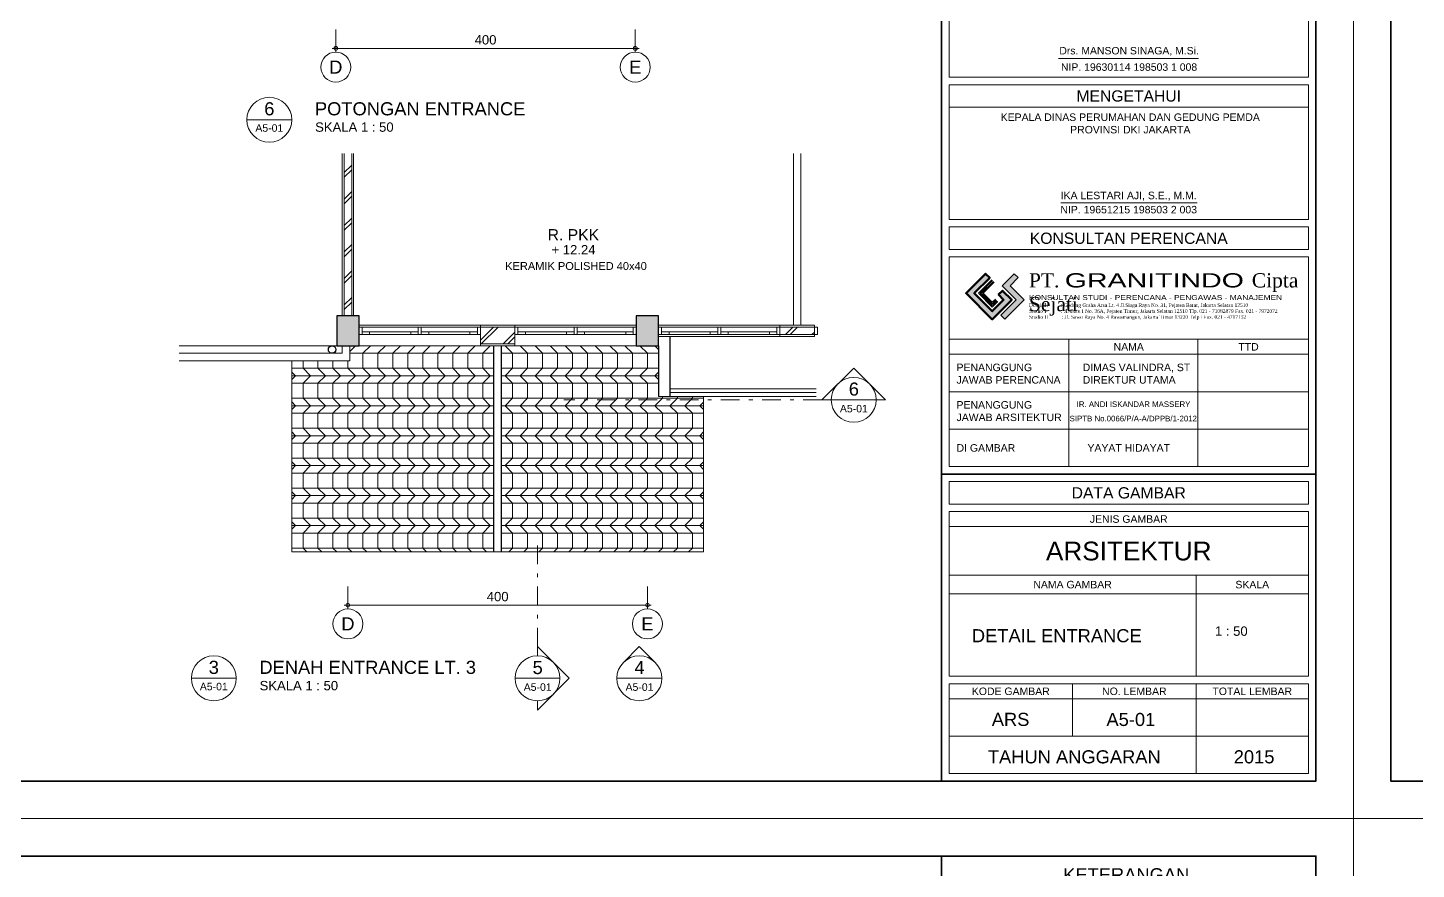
# Model space of a CAD drawing. Header units: millimetres. Extents: x -11 to 1625, y -267 to 180.
# Drawn here: x 1127.8 to 1164.89, y 116.65 to 139.12 of the extents above; entities that cross this region are included whole.
import ezdxf
from ezdxf.enums import TextEntityAlignment as Align

# ---------------------------------------------------------------- set-up
doc = ezdxf.new("R2010")
doc.units = ezdxf.units.MM
doc.linetypes.add('DASHDOT', pattern=[1, 0.5, -0.25, 0, -0.25])
for name, color, linetype, lineweight in [('ars', 11, 'Continuous', 5), ('dinding', 5, 'Continuous', 15), ('GRS KOP', 1, 'Continuous', 35), ('KOLOM', 1, 'Continuous', 30), ('kop', 7, 'Continuous', 20), ('kus', 63, 'Continuous', 15), ('lan', 7, 'Continuous', 15), ('logo', 7, 'Continuous', 50), ('not', 7, 'Continuous', 20), ('PARTISI', 190, 'Continuous', 9), ('SANITAIR', 4, 'Continuous', 5), ('sol kol', 8, 'Continuous', 0), ('u', 6, 'Continuous', 20)]:
    doc.layers.add(name, color=color, linetype=linetype, lineweight=lineweight)
doc.styles.add('BARU', font='complex.shx')
doc.styles.add('S', font='SIMPLEX', dxfattribs={"width": 1.1})
doc.styles.get("Standard").update_dxf_attribs({"font": 'ARIALUNI.TTF'})
doc.dimstyles.new('SK 50', dxfattribs={"dimtxt": 0.25, "dimasz": 0.1, "dimexe": 0, "dimexo": 0, "dimgap": 0.1, "dimtad": 1, "dimdec": 0, "dimlfac": 50, "dimzin": 12, "dimdsep": 46, "dimtxsty": 'Standard', "dimblk": 'BULAT', "dimcen": 0.1, "dimclrd": 256, "dimclre": 256, "dimclrt": 256, "dimadec": 0, "dimazin": 3, "dimtfac": 1, "dimtdec": 0, "dimtofl": 0, "dimtmove": 0, "dimatfit": 3, "dimldrblk": 'BULAT', "dimfxl": 0, "dimtolj": 1, "dimtzin": 0, "dimlwd": -1, "dimlwe": -1, "dimarcsym": 0})

# ---------------------------------------------------------------- blocks, each defined once
blk = doc.blocks.new('logo granitindo baru')
at = {"layer": 'logo'}
for points in [[(1.03, 1.463), (0.916, 1.574), (0.366, 1.024), (1.1, 0.289), (1.652, 0.843), (1.392, 1.098), (1.281, 0.987), (1.423, 0.84), (1.102, 0.519), (0.594, 1.025)], [(1.721, 1.576), (1.381, 1.236), (1.771, 0.842), (1.341, 0.407), (1.454, 0.294), (2.001, 0.844), (1.609, 1.237), (1.835, 1.464)]]:
    blk.add_hatch(color=8, dxfattribs=at).paths.add_polyline_path(points)
blk.add_lwpolyline([(1.03, 1.463), (0.916, 1.574), (0.366, 1.024), (1.1, 0.289), (1.652, 0.843), (1.392, 1.098), (1.281, 0.987), (1.423, 0.84), (1.102, 0.519), (0.594, 1.025), (1.03, 1.463), (0.916, 1.574)], dxfattribs=at)
at = {"layer": 'logo', "lineweight": 0}
blk.add_lwpolyline([(1.721, 1.576), (1.381, 1.236), (1.771, 0.842), (1.341, 0.407), (1.454, 0.294), (2.001, 0.844), (1.609, 1.237), (1.835, 1.464), (1.721, 1.576)], dxfattribs=at)
at = {"layer": 'logo', "lineweight": 13}
for points in [[(1.089, 1.403), (0.713, 1.026), (1.101, 0.638), (1.258, 0.794)], [(1.112, 1.38), (0.759, 1.026), (1.101, 0.683), (1.235, 0.817)], [(1.134, 1.357), (0.803, 1.026), (1.101, 0.728), (1.213, 0.839)], [(1.157, 1.334), (0.85, 1.026), (1.101, 0.775), (1.189, 0.863)]]:
    blk.add_lwpolyline(points, dxfattribs=at)
at = {"layer": 'logo', "insert": (2.134, 1.589), "char_height": 0.4, "width": 7.66452, "attachment_point": 1}
blk.add_mtext('{\\fTimes New Roman|b0|i0|c0|p18;PT. \\fCityBlueprint|b0|i0|c2|p2;\\W1.5;GRANITINDO \\fTimes New Roman|b0|i0|c0|p18;\\W1;Cipta Sejati}', dxfattribs=at)
at = {"layer": 'logo', "insert": (2.134, 0.975), "char_height": 0.1, "attachment_point": 1}
blk.add_mtext_dynamic_manual_height_columns('{\\f@Arial Unicode MS|b0|i0|c0|p34;\\H1.4x;\\W1.2;KONSULTAN STUDI - PERENCANA - PENGAWAS - MANAJEMEN\\fTimes New Roman|b0|i0|c0|p18;\\P\\pt0.9;\\H0.71429x;\\W1;Domisili ^I: Gedung Graha Arsa Lt. 4 Jl.Siaga Raya No. 31, Pejaten Barat, Jakarta Selatan 12510\\PStudio I ^I: Jl. Batu I No. 36A, Pejaten Timur, Jakarta Selatan 12510 Tlp. 021 - 71082879 Fax. 021 - 7972072\\PStudio II          : Jl. Sawo Raya No. 4 Rawamangun, Jakarta Timur 13220 Telp / Fax. 021 - 4717152}', width=9.56937, gutter_width=0, heights=[1.67], dxfattribs=at)
blk = doc.blocks.new('kop')
at = {"layer": 'GRS KOP'}
for p, q in [((73, 1), (73, 54)), ((83, 1), (83, 54)), ((73, 9.2), (83, 9.2))]:
    blk.add_line(p, q, dxfattribs=at)
blk.add_lwpolyline([(1, 54), (83, 54), (83, 1), (1, 1)], close=True, dxfattribs=at)
at = {"layer": 'kop', "color": 7}
for p, q in [((84, 55), (0, 55)), ((0, 55), (0, 0)), ((84, 55), (84, 0)), ((84, 55), (84, 0)), ((0, 0), (84, 0))]:
    blk.add_line(p, q, dxfattribs=at)
at = {"layer": 'kop'}
for p, q in [((73.2, 19.8), (73.2, 23.4)), ((82.8, 19.8), (82.8, 23.4)), ((76.127, 20.296), (79.863, 20.296)), ((82.8, 19.8), (73.2, 19.8)), ((73.2, 16), (73.2, 19.6)), ((82.8, 19.6), (73.2, 19.6)), ((82.8, 16), (82.8, 19.6)), ((82.8, 19), (73.2, 19)), ((82.8, 16), (73.2, 16)), ((73.2, 9.4), (73.2, 15)), ((82.8, 15), (73.2, 15)), ((82.8, 9.4), (82.8, 15)), ((82.8, 12.8), (73.2, 12.8)), ((76.4, 9.4), (76.4, 12.8)), ((79.842, 9.4), (79.842, 12.8)), ((82.8, 12.4), (73.2, 12.4)), ((73.2, 12.4), (73.2, 11.4)), ((82.8, 11.4), (73.2, 11.4)), ((82.8, 10.4), (73.2, 10.4)), ((82.8, 9.4), (73.2, 9.4)), ((73.2, 7.8), (82.8, 7.8)), ((73.2, 6.5), (82.8, 6.5)), ((79.8, 3.8), (79.8, 6.5)), ((73.2, 6), (82.8, 6)), ((76.5, 2.2), (76.5, 3.6)), ((79.8, 1.2), (79.8, 3.6)), ((73.2, 3.2), (82.8, 3.2)), ((73.2, 2.2), (82.8, 2.2))]:
    blk.add_line(p, q, dxfattribs=at)
blk.add_lwpolyline([(76.189, 16.449), (79.826, 16.449)], dxfattribs=at)
for points in [[(73.2, 15.2), (82.8, 15.2), (82.8, 15.8), (73.2, 15.8)], [(73.2, 8.4), (82.8, 8.4), (82.8, 9), (73.2, 9)], [(73.2, 3.8), (82.8, 3.8), (82.8, 8.2), (73.2, 8.2)], [(73.2, 1.2), (82.8, 1.2), (82.8, 3.6), (73.2, 3.6)]]:
    blk.add_lwpolyline(points, close=True, dxfattribs=at)
at = {"xscale": 0.9500000000000455, "yscale": 0.9500000000000455, "zscale": 0.9500000000000455}
blk.add_blockref('logo granitindo baru', (73.307, 13.056), dxfattribs=at)
at = {"layer": 'kop'}
for s, height, p in [('KETERANGAN ', 0.35, (78, 53.5)), ('Drs. MANSON SINAGA, M.Si.', 0.19926, (78.009, 20.496)), ('NIP. 19630114 198503 1 008', 0.19926, (78.009, 20.071)), ('MENGETAHUI', 0.3, (78, 19.3)), ('IKA LESTARI AJI, S.E., M.M.', 0.2, (77.999, 16.625)), ('NIP. 19651215 198503 2 003', 0.2, (77.999, 16.264)), ('KONSULTAN PERENCANA', 0.3, (78, 15.5)), ('NAMA', 0.2, (78, 12.6)), ('TTD', 0.2, (81.2, 12.6)), ('DATA GAMBAR', 0.3, (78, 8.7)), ('JENIS GAMBAR', 0.2, (78, 8)), ('ARSITEKTUR', 0.5, (78, 7.146)), ('NAMA GAMBAR', 0.2, (76.5, 6.25)), ('SKALA', 0.2, (81.3, 6.25)), ('KODE GAMBAR', 0.2, (74.85, 3.4)), ('NO. LEMBAR', 0.2, (78.15, 3.4)), ('TOTAL LEMBAR', 0.2, (81.3, 3.4)), ('ARS', 0.35, (74.844, 2.65)), ('TAHUN ANGGARAN', 0.35, (76.545, 1.65)), ('2015', 0.35, (81.349, 1.65))]:
    blk.add_text(s, height=height, dxfattribs=at).set_placement(p, align=Align.MIDDLE)
blk.add_text('SIPTB No.0066/P/A-A/DPPB/1-2012', height=0.15, dxfattribs=at).set_placement((78.122, 10.609), align=Align.CENTER)
at = {"layer": 'kop', "insert": (73.427, 18.833), "char_height": 0.2, "attachment_point": 1, "style": 'BARU'}
blk.add_mtext_dynamic_manual_height_columns('\\pi1.1521;{\\fArial|b0|i0|c0|p34;KEPALA DINAS PERUMAHAN DAN GEDUNG PEMDA\\P\\pi3.0079;PROVINSI DKI JAKARTA}', width=9.20836, gutter_width=1.5, heights=[0], dxfattribs=at)
at = {"layer": 'kop', "attachment_point": 1}
for s, insert, char_height, width in [('PENANGGUNG\\PJAWAB PERENCANA', (73.4, 12.15), 0.2, 8.33062), ('DIMAS VALINDRA, ST\\PDIREKTUR UTAMA', (76.77, 12.15), 0.2, 8.16499), ('PENANGGUNG\\PJAWAB ARSITEKTUR', (73.4, 11.15), 0.2, 8.79211), ('IR. ANDI ISKANDAR MASSERY', (76.609, 11.143), 0.15, 4.04264), ('DI GAMBAR', (73.4, 10), 0.2, 7.59768)]:
    blk.add_mtext(s, dxfattribs=dict(at, insert=insert, char_height=char_height, width=width))
at = {"layer": 'kop', "style": 'BARU', "flags": 4}
for p, height in [((73.8, 5.4), 0.35), ((80.303, 5.382), 0.25), ((73.8, 4.9), 0.35), ((80.303, 4.882), 0.25), ((73.8, 4.4), 0.35), ((80.303, 4.382), 0.25)]:
    blk.add_attdef('-', p, '', height=height, dxfattribs=at)
at = {"layer": 'kop', "flags": 4}
for tag, p in [('AR-00', (78.057, 2.648)), ('00', (81.238, 2.647))]:
    blk.add_attdef(tag, text='', height=0.35, dxfattribs=at).set_placement(p, align=Align.MIDDLE)
blk = doc.blocks.new('NOTASI RUANG')
at = {"layer": 'not'}
for height, p in [(0.26, (-0.011, 0.3)), (0.175, (-0.009, -0.017))]:
    blk.add_attdef('RUANG', text='', height=height, dxfattribs=at).set_placement(p, align=Align.MIDDLE_CENTER)
blk = doc.blocks.new('K1')
at = {"layer": 'KOLOM'}
blk.add_lwpolyline([(0.2, 0.15), (-0.2, 0.15), (-0.2, -0.15), (0.2, -0.15), (0.2, 0.15)], dxfattribs=at)
blk = doc.blocks.new('NAV')
blk.add_circle((0, -0.4), 0.4)
at = {"style": 'S', "width": 0.75, "flags": 4}
blk.add_attdef('AV', text='', height=0.3, dxfattribs=at).set_placement((0, -0.4), align=Align.MIDDLE)
blk = doc.blocks.new('BULAT')
for p, q in [((-1, 0), (1, 0)), ((0, -1), (0, 1))]:
    blk.add_line(p, q)
blk.add_circle((0, 0), 0.5)
blk = doc.blocks.new('*D71')
at = {"layer": 'Defpoints', "color": 0, "ltscale": 0.15}
for p in [(1136.032, 139.071), (1144.032, 139.071), (1144.032, 138.571)]:
    blk.add_point(p, dxfattribs=at)
at = {"layer": 'u', "ltscale": 0.15}
for p, q in [((1136.032, 139.071), (1136.032, 138.571)), ((1144.032, 139.071), (1144.032, 138.571)), ((1136.132, 138.571), (1143.932, 138.571))]:
    blk.add_line(p, q, dxfattribs=at)
at = {"layer": 'u', "ltscale": 0.15, "xscale": 0.1, "yscale": 0.1, "zscale": 0.1, "rotation": 180}
blk.add_blockref('BULAT', (1136.032, 138.571), dxfattribs=at)
at = {"layer": 'u', "ltscale": 0.15, "xscale": 0.1, "yscale": 0.1, "zscale": 0.1}
blk.add_blockref('BULAT', (1144.032, 138.571), dxfattribs=at)
at = {"layer": 'u', "ltscale": 0.15, "insert": (1140.032, 138.798), "char_height": 0.25, "attachment_point": 5}
blk.add_mtext('\\A1;400', dxfattribs=at)
blk = doc.blocks.new('Ndtpd')
blk.add_line((0.747, 0), (-0.747, 0))
blk.add_circle((0, 0), 0.747)
at = {"flags": 4}
for tag, height, p in [('NO', 0.5, (0, 0.148)), ('NOLBR', 0.3, (0, -0.398))]:
    blk.add_attdef(tag, text='', height=height, dxfattribs=at).set_placement(p, align=Align.CENTER)
for tag, p, height in [('NDTPD', (1.516, 0.148), 0.5), ('SKALA', (1.523, -0.398), 0.3)]:
    blk.add_attdef(tag, p, '', height=height, dxfattribs=at)
blk = doc.blocks.new('Npkn')
for p, q in [((0, 0.849), (0.849, 0)), ((0, 0.849), (0, 0.6)), ((0.6, 0), (-0.6, 0)), ((0, -0.849), (0.849, 0)), ((0, -0.6), (0, -0.849))]:
    blk.add_line(p, q)
blk.add_circle((0, 0), 0.6)
at = {"color": 5, "style": 'S', "width": 0.75, "flags": 4}
blk.add_attdef('NO', text='', height=0.3, dxfattribs=at).set_placement((0.005, 0.113), align=Align.CENTER)
at = {"style": 'S', "width": 0.75, "flags": 4}
blk.add_attdef('NOLBR', text='', height=0.2, dxfattribs=at).set_placement((0.005, -0.334), align=Align.CENTER)
blk = doc.blocks.new('Ntm')
for p, q in [((-0.424, 0.424), (0, 0.849)), ((0.424, 0.424), (0, 0.849)), ((0.6, 0), (-0.6, 0))]:
    blk.add_line(p, q)
blk.add_circle((0, 0), 0.6)
at = {"color": 5, "style": 'S', "width": 0.75, "flags": 4}
blk.add_attdef('NO', text='', height=0.3, dxfattribs=at).set_placement((0.005, 0.113), align=Align.CENTER)
at = {"style": 'S', "width": 0.75, "flags": 4}
blk.add_attdef('NOLBR', text='', height=0.2, dxfattribs=at).set_placement((0.005, -0.334), align=Align.CENTER)
blk = doc.blocks.new('*D78')
at = {"layer": 'Defpoints', "color": 0, "ltscale": 0.15}
for p in [(1136.356, 124.201), (1144.356, 124.201), (1144.356, 123.701)]:
    blk.add_point(p, dxfattribs=at)
at = {"layer": 'u', "ltscale": 0.15}
for p, q in [((1136.356, 124.201), (1136.356, 123.701)), ((1144.356, 124.201), (1144.356, 123.701)), ((1136.456, 123.701), (1144.256, 123.701))]:
    blk.add_line(p, q, dxfattribs=at)
at = {"layer": 'u', "ltscale": 0.15, "xscale": 0.1, "yscale": 0.1, "zscale": 0.1, "rotation": 180}
blk.add_blockref('BULAT', (1136.356, 123.701), dxfattribs=at)
at = {"layer": 'u', "ltscale": 0.15, "xscale": 0.1, "yscale": 0.1, "zscale": 0.1}
blk.add_blockref('BULAT', (1144.356, 123.701), dxfattribs=at)
at = {"layer": 'u', "ltscale": 0.15, "insert": (1140.356, 123.928), "char_height": 0.25, "attachment_point": 5}
blk.add_mtext('\\A1;400', dxfattribs=at)
blk = doc.blocks.new('Npa')
for p, q in [((-0.849, 0), (0, 0.849)), ((0.849, 0), (0, 0.849)), ((0.849, 0), (-0.849, 0))]:
    blk.add_line(p, q)
blk.add_circle((0, 0), 0.6)
at = {"color": 5, "style": 'S', "width": 0.75, "flags": 4}
blk.add_attdef('NO', text='', height=0.3, dxfattribs=at).set_placement((0.005, 0.113), align=Align.CENTER)
at = {"style": 'S', "width": 0.75, "flags": 4}
blk.add_attdef('NOLBR', text='', height=0.2, dxfattribs=at).set_placement((0.005, -0.334), align=Align.CENTER)

msp = doc.modelspace()

# ---------------------------------------------------------------- hatches: boundary and pattern name
at = {"layer": 'ars'}
h = msp.add_hatch(dxfattribs=at)
h.set_pattern_fill('TEMBOK', color=256, scale=0.5)
h.set_pattern_definition([(45, (1144.3558, 130.62603), (-0.353553, 0.353553), []), (45, (1144.4808, 130.62603), (-0.353553, 0.353553), [])])
h.paths.add_polyline_path([(1136.4558218, 135.7590368), (1136.2558218, 135.7590368), (1136.2558218, 131.4260349), (1136.4558218, 131.4260349)])
h = msp.add_hatch(dxfattribs=at)
h.set_pattern_fill('TEMBOK', color=256, scale=0.5)
h.set_pattern_definition([(45, (1131.3358, 127.87603), (-0.353553, 0.353553), []), (45, (1131.4608, 127.87603), (-0.353553, 0.353553), [])])
h.paths.add_polyline_path([(1140.8158218, 131.1260349), (1139.8958218, 131.1260349), (1139.8958218, 130.6760349), (1140.8158218, 130.6760349)])
h = msp.add_hatch(dxfattribs=at)
h.set_pattern_fill('TEMBOK', color=256, scale=0.5)
h.set_pattern_definition([(45, (1139.3358, 127.87603), (-0.353553, 0.353553), []), (45, (1139.4608, 127.87603), (-0.353553, 0.353553), [])])
h.paths.add_polyline_path([(1148.8158218, 131.1260349), (1147.8958218, 131.1260349), (1147.8958218, 130.9260349), (1148.8158218, 130.9260349)])
h = msp.add_hatch(dxfattribs=at)
h.set_pattern_fill('PLENTONG', color=256, scale=0.2, angle=270)
h.set_pattern_definition([(0, (1144.3558, 130.826), (2e-16, 0.8), []), (0, (1144.3558, 130.626), (2e-16, 0.8), []), (0, (1144.3558, 130.426), (2e-16, 0.8), []), (315, (1144.35582, 130.82603), (0.4, -1e-16), [0.282843, -0.848528]), (45, (1144.35582, 130.42603), (-0.4, 1e-16), [0.282843, -0.848528]), (270, (1144.35582, 130.42603), (0.4, -7e-17), [0.4, -0.4])])
h.paths.add_polyline_path([(1136.6558218, 130.6260349), (1136.4058218, 130.6260349), (1136.4058218, 130.2260349), (1134.8558218, 130.2260349), (1134.8558218, 125.1260349), (1140.2558218, 125.1260349), (1140.2558218, 130.6260349), (1139.8958218, 130.6260349)])
h = msp.add_hatch(dxfattribs=at)
h.set_pattern_fill('PLENTONG', color=256, scale=0.2, angle=90)
h.set_pattern_definition([(180, (1144.3558, 130.426), (-1e-16, -0.8), []), (180, (1144.3558, 130.626), (-1e-16, -0.8), []), (180, (1144.3558, 130.826), (-1e-16, -0.8), []), (135, (1144.35582, 130.42603), (-0.4, 5e-17), [0.282843, -0.84853]), (225, (1144.35582, 130.82603), (0.4, -5e-17), [0.282843, -0.84853]), (90, (1144.35582, 130.82603), (-0.4, 2e-17), [0.4, -0.4])])
h.paths.add_polyline_path([(1140.8158218, 130.6260349), (1140.4558218, 130.6260349), (1140.4558218, 125.1260349), (1145.8558218, 125.1260349), (1145.8558218, 129.2760349), (1144.6558218, 129.2760349), (1144.6558218, 130.6260349), (1144.0558218, 130.6260349)])
at = {"layer": 'sol kol'}
for points in [[(1136.0558218, 131.4260349), (1136.0558218, 130.6260349), (1136.6558218, 130.6260349), (1136.6558218, 131.4260349)], [(1144.0558218, 131.4260349), (1144.0558218, 130.6260349), (1144.6558218, 130.6260349), (1144.6558218, 131.4260349)]]:
    msp.add_hatch(color=256, dxfattribs=at).paths.add_polyline_path(points)

# ---------------------------------------------------------------- linework, layer by layer
for p, q in [((1140.2558218, 125.1260349), (1140.2558218, 130.6260349)), ((1140.4558218, 125.1260349), (1140.4558218, 130.6260349)), ((1144.6558218, 130.6260349), (1144.6558218, 129.2760349)), ((1144.9558218, 130.8760349), (1144.9558218, 129.2760349))]:
    msp.add_line(p, q)
msp.add_circle((1135.9325024, 130.5260349), 0.1)
at = {"layer": 'ars'}
for points in [[(1136.2558218, 135.7590368), (1136.2558218, 131.4260349), (1136.4558218, 131.4260349), (1136.4558218, 135.7590368)], [(1148.8658218, 129.4760349), (1144.9558218, 129.4760349)], [(1148.8658218, 129.3760349), (1144.9558218, 129.3760349)]]:
    msp.add_lwpolyline(points, dxfattribs=at)
for points in [[(1140.8158218, 131.1260349), (1139.8958218, 131.1260349), (1139.8958218, 130.6760349), (1140.8158218, 130.6760349)], [(1148.8158218, 131.1260349), (1147.8958218, 131.1260349), (1147.8958218, 130.9260349), (1148.8158218, 130.9260349)]]:
    msp.add_lwpolyline(points, close=True, dxfattribs=at)
at = {"layer": 'dinding'}
for p, q in [((1136.2058218, 130.4260349), (1136.2058218, 130.6260349)), ((1136.4058218, 130.2260349), (1136.4058218, 130.6260349)), ((1136.2058218, 130.4260349), (1131.8458218, 130.4260349)), ((1136.4058218, 130.2260349), (1131.8458218, 130.2260349))]:
    msp.add_line(p, q, dxfattribs=at)
msp.add_lwpolyline([(1136.2058218, 135.7590368), (1136.2058218, 131.4260349), (1136.5058218, 131.4260349), (1136.5058218, 135.7590368)], dxfattribs=at)
for points in [[(1140.8158218, 131.1760349), (1139.8958218, 131.1760349), (1139.8958218, 130.6260349), (1140.8158218, 130.6260349)], [(1148.8158218, 131.1760349), (1147.8958218, 131.1760349), (1147.8958218, 130.8760349), (1148.8158218, 130.8760349)]]:
    msp.add_lwpolyline(points, close=True, dxfattribs=at)
at = {"layer": 'kus'}
for p, q in [((1138.2358218, 131.1260349), (1136.7358218, 131.1260349)), ((1138.2358218, 130.9960349), (1136.7358218, 130.9960349)), ((1136.9358218, 130.9960349), (1136.9358218, 130.9260349)), ((1138.0358218, 130.9960349), (1138.0358218, 130.9260349)), ((1139.8158218, 131.1260349), (1138.3158218, 131.1260349)), ((1139.8158218, 130.9960349), (1138.3158218, 130.9960349)), ((1138.5158218, 130.9960349), (1138.5158218, 130.9260349)), ((1139.6158218, 130.9960349), (1139.6158218, 130.9260349)), ((1140.8958218, 131.1260349), (1142.3958218, 131.1260349)), ((1140.8958218, 130.9960349), (1142.3958218, 130.9960349)), ((1141.0958218, 130.9960349), (1141.0958218, 130.9260349)), ((1142.1958218, 130.9960349), (1142.1958218, 130.9260349)), ((1142.4758218, 131.1260349), (1143.9758218, 131.1260349)), ((1142.4758218, 130.9960349), (1143.9758218, 130.9960349)), ((1142.6758218, 130.9960349), (1142.6758218, 130.9260349)), ((1143.7758218, 130.9960349), (1143.7758218, 130.9260349)), ((1146.2358218, 131.1260349), (1144.7358218, 131.1260349)), ((1146.2358218, 130.9960349), (1144.7358218, 130.9960349)), ((1144.9358218, 130.9960349), (1144.9358218, 130.9260349)), ((1146.0358218, 130.9960349), (1146.0358218, 130.9260349)), ((1147.8158218, 131.1260349), (1146.3158218, 131.1260349)), ((1147.8158218, 130.9960349), (1146.3158218, 130.9960349)), ((1146.5158218, 130.9960349), (1146.5158218, 130.9260349)), ((1147.6158218, 130.9960349), (1147.6158218, 130.9260349)), ((1138.2358218, 130.9260349), (1136.7358218, 130.9260349)), ((1139.8158218, 130.9260349), (1138.3158218, 130.9260349)), ((1140.8958218, 130.9260349), (1142.3958218, 130.9260349)), ((1142.4758218, 130.9260349), (1143.9758218, 130.9260349)), ((1146.2358218, 130.9260349), (1144.7358218, 130.9260349)), ((1147.8158218, 130.9260349), (1146.3158218, 130.9260349))]:
    msp.add_line(p, q, dxfattribs=at)
for points in [[(1136.7358218, 130.9260349), (1136.6558218, 130.9260349), (1136.6558218, 131.1260349), (1136.7358218, 131.1260349)], [(1138.3158218, 130.9260349), (1138.2358218, 130.9260349), (1138.2358218, 131.1260349), (1138.3158218, 131.1260349)], [(1139.8958218, 130.9260349), (1139.8158218, 130.9260349), (1139.8158218, 131.1260349), (1139.8958218, 131.1260349)], [(1140.8158218, 130.9260349), (1140.8958218, 130.9260349), (1140.8958218, 131.1260349), (1140.8158218, 131.1260349)], [(1142.3958218, 130.9260349), (1142.4758218, 130.9260349), (1142.4758218, 131.1260349), (1142.3958218, 131.1260349)], [(1143.9758218, 130.9260349), (1144.0558218, 130.9260349), (1144.0558218, 131.1260349), (1143.9758218, 131.1260349)], [(1144.7358218, 130.9260349), (1144.6558218, 130.9260349), (1144.6558218, 131.1260349), (1144.7358218, 131.1260349)], [(1146.3158218, 130.9260349), (1146.2358218, 130.9260349), (1146.2358218, 131.1260349), (1146.3158218, 131.1260349)], [(1147.8958218, 130.9260349), (1147.8158218, 130.9260349), (1147.8158218, 131.1260349), (1147.8958218, 131.1260349)], [(1148.8158218, 130.9260349), (1148.8958218, 130.9260349), (1148.8958218, 131.1260349), (1148.8158218, 131.1260349)]]:
    msp.add_lwpolyline(points, close=True, dxfattribs=at)
at = {"layer": 'lan'}
for p, q in [((1134.8558218, 125.1260349), (1134.8558218, 130.2260349)), ((1145.8558218, 129.2760349), (1145.8558218, 125.1260349)), ((1145.8558218, 125.1260349), (1134.8558218, 125.1260349))]:
    msp.add_line(p, q, dxfattribs=at)
for points in [[(1139.8958218, 130.6260349), (1136.6558218, 130.6260349), (1136.6558218, 131.1760349), (1139.8958218, 131.1760349)], [(1140.8158218, 130.6260349), (1144.0558218, 130.6260349), (1144.0558218, 131.1760349), (1140.8158218, 131.1760349)], [(1147.8958218, 130.8760349), (1144.6558218, 130.8760349), (1144.6558218, 131.1760349), (1147.8958218, 131.1760349)]]:
    msp.add_lwpolyline(points, close=True, dxfattribs=at)
msp.add_lwpolyline([(1148.8658218, 129.2760349), (1144.6558218, 129.2760349)], dxfattribs=at)
at = {"layer": 'not', "linetype": 'DASHDOT'}
for p, q in [((1149.0180899, 129.1839352), (1142.1253849, 129.1839352)), ((1141.4203583, 122.5949584), (1141.4203583, 125.4774129))]:
    msp.add_line(p, q, dxfattribs=at)
at = {"layer": 'PARTISI'}
msp.add_lwpolyline([(1148.2558218, 135.7590368), (1148.2558218, 131.1760349), (1148.4558218, 131.1760349), (1148.4558218, 135.7590368)], dxfattribs=at)
at = {"layer": 'SANITAIR'}
msp.add_line((1136.0558218, 130.6260349), (1131.8458218, 130.6260349), dxfattribs=at)

# ---------------------------------------------------------------- block references
ref = msp.add_blockref('NOTASI RUANG', (1142.3926808, 133.2138386), dxfattribs=dict(xscale=1.264792453639075, yscale=1.264792453639075, zscale=1.264792453639075))
ref.add_attrib('RUANG', '+ 12.24', dxfattribs={"layer": 'not', "height": 0.25}).set_placement((1142.3817167, 133.1920086), align=Align.MIDDLE_CENTER)
ref.add_attrib('RUANG', 'R. PKK', dxfattribs={"layer": 'not', "height": 0.3}).set_placement((1142.3785491, 133.5930075), align=Align.MIDDLE_CENTER)
ref = msp.add_blockref('NOTASI RUANG', (1142.4681916, 132.2249271), dxfattribs=dict(xscale=1.778674562963144, yscale=1.778674562963144, zscale=1.778674562963144))
ref.add_attrib('RUANG', 'KERAMIK POLISHED 40x40', dxfattribs={"layer": 'not', "height": 0.210944637}).set_placement((1142.4483183, 132.7581513), align=Align.MIDDLE_CENTER)
at = {"layer": 'KOLOM', "xscale": 2, "yscale": 2, "zscale": 2, "rotation": 90}
for p in [(1136.3558218, 131.0260349), (1144.3558218, 131.0260349)]:
    msp.add_blockref('K1', p, dxfattribs=at)
at = {"layer": 'kop'}
ref = msp.add_blockref('kop', (1079.214162, 117.9999999), dxfattribs=at)
ref.add_attrib('-', 'DETAIL ENTRANCE', (1153.0236685, 122.7095878), dxfattribs={"height": 0.35, "flags": 4})
ref.add_attrib('-', '1 : 50', (1159.5176457, 122.88156), dxfattribs={"height": 0.25, "flags": 4})
ref.add_attrib('AR-00', 'A5-01', dxfattribs={"height": 0.34997405, "flags": 4}).set_placement((1157.2711176, 120.6476986), align=Align.MIDDLE)
ref.add_attrib('-', 'YAYAT HIDAYAT', dxfattribs={"height": 0.2}).set_placement((1157.214162, 127.8999999), align=Align.MIDDLE)
for p in [(1163.2141612, 117.9999999), (1079.214162, 62.9999999)]:
    msp.add_blockref('kop', p, dxfattribs=at)
at = {"layer": 'not'}
ref = msp.add_blockref('NAV', (1136.0323803, 138.4707312), dxfattribs=at)
ref.add_attrib('AV', 'D', dxfattribs={"layer": '0', "height": 0.35, "flags": 4}).set_placement((1136.0323803, 138.0707312), align=Align.MIDDLE)
ref = msp.add_blockref('NAV', (1144.0323803, 138.4707312), dxfattribs=at)
ref.add_attrib('AV', 'E', dxfattribs={"layer": '0', "height": 0.35, "flags": 4}).set_placement((1144.0323803, 138.0707312), align=Align.MIDDLE)
ref = msp.add_blockref('Ndtpd', (1134.2562956, 136.6635915), dxfattribs=dict(at, xscale=0.803212851405533, yscale=0.803212851405533, zscale=0.803212851405533))
ref.add_attrib('NO', '6', dxfattribs={"layer": '0', "height": 0.35, "flags": 4}).set_placement((1134.2559684, 136.7821173), align=Align.CENTER)
ref.add_attrib('NDTPD', 'POTONGAN ENTRANCE', (1135.4739802, 136.7821173), dxfattribs={"layer": '0', "height": 0.35, "flags": 4})
ref.add_attrib('NOLBR', 'A5-01', dxfattribs={"layer": '0', "height": 0.2, "flags": 4}).set_placement((1134.2559684, 136.3436216), align=Align.CENTER)
ref.add_attrib('SKALA', 'SKALA 1 : 50', (1135.4797803, 136.3436216), dxfattribs={"layer": '0', "height": 0.25, "flags": 4})
ref = msp.add_blockref('Npa', (1149.866618, 129.1839352), dxfattribs=at)
ref.add_attrib('NO', '6', dxfattribs={"layer": '0', "height": 0.35, "flags": 4}).set_placement((1149.8713836, 129.2968379), align=Align.CENTER)
ref.add_attrib('NOLBR', 'A5-01', dxfattribs={"layer": '0', "height": 0.2, "flags": 4}).set_placement((1149.8713836, 128.8496975), align=Align.CENTER)
ref = msp.add_blockref('NAV', (1136.3558218, 123.6005342), dxfattribs=at)
ref.add_attrib('AV', 'D', dxfattribs={"layer": '0', "height": 0.35, "flags": 4}).set_placement((1136.3558218, 123.2005342), align=Align.MIDDLE)
ref = msp.add_blockref('NAV', (1144.3558218, 123.6005342), dxfattribs=at)
ref.add_attrib('AV', 'E', dxfattribs={"layer": '0', "height": 0.35, "flags": 4}).set_placement((1144.3558218, 123.2005342), align=Align.MIDDLE)
ref = msp.add_blockref('Npkn', (1141.4203583, 121.7464303), dxfattribs=at)
ref.add_attrib('NO', '5', dxfattribs={"layer": '0', "height": 0.35, "flags": 4}).set_placement((1141.4251239, 121.8593329), align=Align.CENTER)
ref.add_attrib('NOLBR', 'A5-01', dxfattribs={"layer": '0', "height": 0.2, "flags": 4}).set_placement((1141.4251239, 121.4121926), align=Align.CENTER)
ref = msp.add_blockref('Ntm', (1144.1402359, 121.7464303), dxfattribs=at)
ref.add_attrib('NO', '4', dxfattribs={"layer": '0', "height": 0.35, "flags": 4}).set_placement((1144.1450015, 121.8593329), align=Align.CENTER)
ref.add_attrib('NOLBR', 'A5-01', dxfattribs={"layer": '0', "height": 0.2, "flags": 4}).set_placement((1144.1450015, 121.4121926), align=Align.CENTER)
ref = msp.add_blockref('Ndtpd', (1132.773137, 121.7464303), dxfattribs=dict(at, xscale=0.803212851405533, yscale=0.803212851405533, zscale=0.803212851405533))
ref.add_attrib('NO', '3', dxfattribs={"layer": '0', "height": 0.35, "flags": 4}).set_placement((1132.7728098, 121.8649561), align=Align.CENTER)
ref.add_attrib('NDTPD', 'DENAH ENTRANCE LT. 3', (1133.9908216, 121.8649561), dxfattribs={"layer": '0', "height": 0.35, "flags": 4})
ref.add_attrib('NOLBR', 'A5-01', dxfattribs={"layer": '0', "height": 0.2, "flags": 4}).set_placement((1132.7728098, 121.4264604), align=Align.CENTER)
ref.add_attrib('SKALA', 'SKALA 1 : 50', (1133.9966217, 121.4264604), dxfattribs={"layer": '0', "height": 0.25, "flags": 4})

# ---------------------------------------------------------------- dimensions: what is measured, and where the dimension line sits
at = {"layer": 'u', "ltscale": 0.15}
for base, p1, p2, picture, middle in [((1144.0323803, 138.5707312), (1136.0323803, 139.0707312), (1144.0323803, 139.0707312), '*D71', (1140.0323803, 138.5707312)), ((1144.3558218, 123.7005342), (1136.3558218, 124.2005342), (1144.3558218, 124.2005342), '*D78', (1140.3558218, 123.7005342))]:
    dim = msp.add_linear_dim(base=base, p1=p1, p2=p2, dimstyle='SK 50', dxfattribs=at)
    dim.commit()
    dim.dimension.update_dxf_attribs({"geometry": picture, "text_midpoint": middle, "dimtype": 160})

doc.saveas('drawing.dxf')
